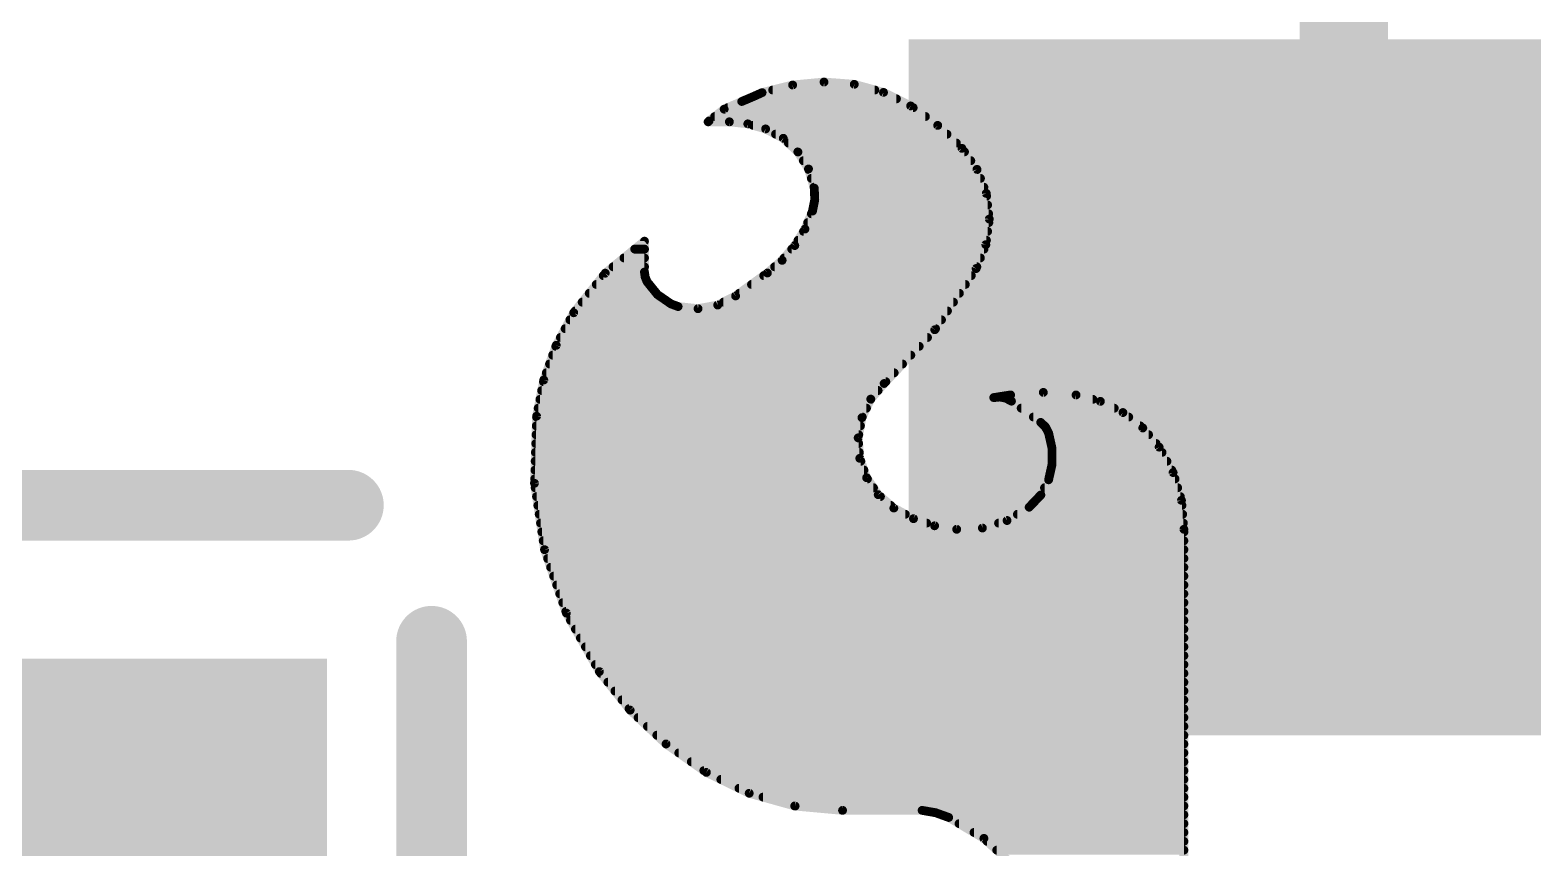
# Model space of a CAD drawing. Extents: x -90 to 26, y -1 to 33.
# Drawn here: x 11.827 to 16.143, y 17.456 to 19.806 of the extents above; entities that cross this region are included whole.
import ezdxf

# ---------------------------------------------------------------- set-up
doc = ezdxf.new("R2010")
doc.units = 0
for name, color, linetype in [('1', 12, 'CONTINUOUS'), ('21', 41, 'CONTINUOUS'), ('22', 40, 'CONTINUOUS')]:
    doc.layers.add(name, color=color, linetype=linetype)

# ---------------------------------------------------------------- blocks, each defined once
blk = doc.blocks.new('RECT')
blk.add_solid([(-0.5, -0.5), (0.5, -0.5), (-0.5, 0.5), (0.5, 0.5)])

msp = doc.modelspace()

# ---------------------------------------------------------------- linework, layer by layer
at = {"layer": '1', "const_width": 0.254}
for points in [[(15.6, 18.78), (15.6, 19.96)], [(15.6, 18.78), (17.288, 18.78)]]:
    msp.add_lwpolyline(points, dxfattribs=at)
at = {"layer": '1', "const_width": 0.127}
for points in [[(15.6, 18.8435, 1), (15.6, 18.7165)], [(15.5365, 18.78, 1), (15.6635, 18.78)]]:
    msp.add_lwpolyline(points, format="xyb", dxfattribs=at)
at = {"layer": '21', "const_width": 0.2032}
for points in [[(12.741, 18.441), (10.144, 18.441)], [(12.98, 16.85), (12.98, 18.05)], [(12.98, 16.85), (12.98, 18.05)]]:
    msp.add_lwpolyline(points, dxfattribs=at)
at = {"layer": '21', "const_width": 0.1016}
for points in [[(12.741, 18.3902, 1), (12.741, 18.4918)], [(13.0308, 18.05, 1), (12.9292, 18.05)], [(13.0308, 18.05, 1), (12.9292, 18.05)]]:
    msp.add_lwpolyline(points, format="xyb", dxfattribs=at)
at = {"layer": '22', "const_width": 0.0254}
for points in [[(13.9294, 19.6266), (14.0172, 19.6486)], [(13.9598, 19.6342), (14.2531, 19.6342)], [(14.0172, 19.6486), (14.1072, 19.6571)], [(14.1072, 19.6571), (14.1941, 19.6505)], [(14.1941, 19.6505), (14.2781, 19.6273)], [(13.8205, 19.5791), (13.8709, 19.6012)], [(13.8709, 19.6012), (13.9065, 19.6164)], [(13.8887, 19.6088), (14.3153, 19.6088)], [(13.9065, 19.6164), (13.9294, 19.6266)], [(14.2781, 19.6273), (14.3561, 19.5885)], [(14.3561, 19.5885), (14.4338, 19.5325)], [(13.8354, 19.5428), (13.7744, 19.5428)], [(13.7744, 19.5428), (13.7745, 19.5428)], [(13.7745, 19.5428), (13.777, 19.5453)], [(13.777, 19.5453), (13.8205, 19.5791)], [(13.7933, 19.558), (14.3984, 19.558)], [(13.8303, 19.5834), (14.3632, 19.5834)], [(13.8883, 19.5369), (13.8354, 19.5428)], [(13.9395, 19.5224), (13.8883, 19.5369)], [(13.9034, 19.5326), (14.4336, 19.5326)], [(13.9903, 19.4954), (13.9395, 19.5224)], [(13.9681, 19.5072), (14.4605, 19.5072)], [(14.4338, 19.5325), (14.5034, 19.4666)], [(14.0323, 19.4562), (13.9903, 19.4954)], [(14.0048, 19.4818), (14.4873, 19.4818)], [(14.032, 19.4564), (14.5107, 19.4564)], [(14.0626, 19.4073), (14.0323, 19.4562)], [(14.5034, 19.4666), (14.5465, 19.4062)], [(14.0479, 19.431), (14.5288, 19.431)], [(14.0792, 19.3523), (14.0626, 19.4073)], [(14.0631, 19.4056), (14.5468, 19.4056)], [(14.0708, 19.3802), (14.5566, 19.3802)], [(14.5465, 19.4062), (14.5733, 19.337)], [(14.0784, 19.3548), (14.5664, 19.3548)], [(14.0806, 19.3189), (14.0792, 19.3523)], [(14.0802, 19.3294), (14.5742, 19.3294)], [(14.5733, 19.337), (14.5819, 19.2633)], [(14.0526, 19.2347), (14.0741, 19.2862)], [(14.0741, 19.2862), (14.0806, 19.3189)], [(14.0776, 19.304), (14.5771, 19.304)], [(14.0603, 19.2532), (14.5806, 19.2532)], [(14.0709, 19.2786), (14.5801, 19.2786)], [(14.5819, 19.2633), (14.572, 19.1898)], [(13.4789, 19.1078), (13.5915, 19.1999)], [(13.5915, 19.1999), (13.5915, 19.111)], [(14.0233, 19.1872), (14.0526, 19.2347)], [(14.0327, 19.2024), (14.5737, 19.2024)], [(14.0484, 19.2278), (14.5771, 19.2278)], [(13.5635, 19.177), (13.5915, 19.177)], [(13.987, 19.1448), (14.0233, 19.1872)], [(14.0146, 19.177), (14.5667, 19.177)], [(14.572, 19.1898), (14.544, 19.1211)], [(13.5014, 19.1262), (13.5915, 19.1262)], [(13.5325, 19.1516), (13.5915, 19.1516)], [(13.5915, 19.111), (13.5935, 19.0965)], [(13.9446, 19.1084), (13.987, 19.1448)], [(13.9653, 19.1262), (14.5461, 19.1262)], [(13.9928, 19.1516), (14.5564, 19.1516)], [(14.544, 19.1211), (14.4254, 18.9453)], [(13.3883, 18.9941), (13.4789, 19.1078)], [(13.4531, 19.0754), (13.6053, 19.0754)], [(13.4733, 19.1008), (13.5929, 19.1008)], [(13.5935, 19.0965), (13.5992, 19.083)], [(13.5992, 19.083), (13.6289, 19.0463)], [(13.8532, 19.0424), (13.9446, 19.1084)], [(13.8989, 19.0754), (14.5132, 19.0754)], [(13.9341, 19.1008), (14.5303, 19.1008)], [(13.4126, 19.0246), (13.6603, 19.0246)], [(13.4329, 19.05), (13.6259, 19.05)], [(13.6289, 19.0463), (13.6677, 19.0195)], [(13.8019, 19.0162), (13.8532, 19.0424)], [(13.8184, 19.0246), (14.4789, 19.0246)], [(13.8637, 19.05), (14.496, 19.05)], [(13.3382, 18.9007), (13.3883, 18.9941)], [(13.3924, 18.9992), (14.4618, 18.9992)], [(13.6677, 19.0195), (13.6881, 19.0119)], [(13.6881, 19.0119), (13.7453, 19.0058)], [(13.7453, 19.0058), (13.8019, 19.0162)], [(13.3638, 18.9484), (14.4275, 18.9484)], [(13.3774, 18.9738), (14.4446, 18.9738)], [(14.4254, 18.9453), (14.2799, 18.7909)], [(13.3024, 18.8009), (13.3382, 18.9007)], [(13.337, 18.8976), (14.3805, 18.8976)], [(13.3501, 18.923), (14.4044, 18.923)], [(13.3279, 18.8722), (14.3565, 18.8722)], [(13.3097, 18.8214), (14.3086, 18.8214)], [(13.3188, 18.8468), (14.3326, 18.8468)], [(13.2817, 18.6969), (13.3024, 18.8009)], [(13.2963, 18.7706), (14.2626, 18.7706)], [(13.3014, 18.796), (14.2847, 18.796)], [(14.2799, 18.7909), (14.2416, 18.746)], [(14.6431, 18.7579), (14.7371, 18.7653)], [(14.7371, 18.7653), (14.8311, 18.7579)], [(13.2913, 18.7452), (14.2412, 18.7452)], [(14.2416, 18.746), (14.2161, 18.6927)], [(14.5948, 18.7503), (14.6431, 18.7579)], [(14.6125, 18.752), (14.5948, 18.7503)], [(14.6299, 18.7485), (14.6125, 18.752)], [(14.6456, 18.7401), (14.6299, 18.7485)], [(14.6361, 18.7452), (14.8793, 18.7452)], [(14.7295, 18.6792), (14.6456, 18.7401)], [(14.8311, 18.7579), (14.901, 18.7395)], [(14.901, 18.7395), (14.9658, 18.7074)], [(13.2757, 18.5041), (13.2817, 18.6969)], [(13.2816, 18.6944), (14.217, 18.6944)], [(13.2863, 18.7198), (14.2291, 18.7198)], [(14.2161, 18.6927), (14.2054, 18.6346)], [(14.6736, 18.7198), (14.9408, 18.7198)], [(14.7086, 18.6944), (14.9825, 18.6944)], [(14.7433, 18.6658), (14.7295, 18.6792)], [(14.9658, 18.7074), (15.0228, 18.663)], [(13.28, 18.6436), (14.207, 18.6436)], [(13.2808, 18.669), (14.2118, 18.669)], [(14.74, 18.669), (15.0151, 18.669)], [(14.7523, 18.6487), (14.7433, 18.6658)], [(14.7622, 18.6042), (14.7523, 18.6487)], [(14.7534, 18.6436), (15.0394, 18.6436)], [(15.0228, 18.663), (15.0698, 18.608)], [(13.2784, 18.5928), (14.2086, 18.5928)], [(13.2792, 18.6182), (14.2066, 18.6182)], [(14.2054, 18.6346), (14.21, 18.5757)], [(14.7591, 18.6182), (15.0611, 18.6182)], [(14.7622, 18.5586), (14.7622, 18.6042)], [(14.7622, 18.5928), (15.0781, 18.5928)], [(15.0698, 18.608), (15.1099, 18.5348)], [(13.2776, 18.5674), (14.2129, 18.5674)], [(14.21, 18.5757), (14.2296, 18.52)], [(14.7523, 18.5141), (14.7622, 18.5586)], [(14.7622, 18.5674), (15.0921, 18.5674)], [(13.2761, 18.5166), (14.2319, 18.5166)], [(13.2769, 18.542), (14.2218, 18.542)], [(14.2296, 18.52), (14.263, 18.4713)], [(14.7301, 18.4706), (14.7523, 18.5141)], [(14.7529, 18.5166), (15.1154, 18.5166)], [(14.7585, 18.542), (15.106, 18.542)], [(15.1099, 18.5348), (15.1339, 18.4549)], [(13.3045, 18.3134), (13.2757, 18.5041)], [(13.2776, 18.4912), (14.2493, 18.4912)], [(13.2815, 18.4658), (14.2693, 18.4658)], [(14.263, 18.4713), (14.3078, 18.4328)], [(14.6964, 18.4353), (14.7301, 18.4706)], [(14.7254, 18.4658), (15.1307, 18.4658)], [(14.7406, 18.4912), (15.123, 18.4912)], [(13.2853, 18.4404), (14.2989, 18.4404)], [(14.3078, 18.4328), (14.3642, 18.4024)], [(14.633, 18.3971), (14.6964, 18.4353)], [(14.7013, 18.4404), (15.1352, 18.4404)], [(15.1339, 18.4549), (15.1409, 18.3718)], [(13.2892, 18.415), (14.3408, 18.415)], [(13.293, 18.3896), (14.4021, 18.3896)], [(14.3642, 18.4024), (14.4249, 18.3819)], [(14.4249, 18.3819), (14.4882, 18.3718)], [(14.5622, 18.3755), (14.633, 18.3971)], [(14.6085, 18.3896), (15.1394, 18.3896)], [(14.6627, 18.415), (15.1373, 18.415)], [(13.2968, 18.3642), (15.1409, 18.3642)], [(13.3007, 18.3388), (15.1409, 18.3388)], [(14.4882, 18.3718), (14.5622, 18.3755)], [(15.1409, 18.3718), (15.1409, 16.8554)], [(13.3673, 18.131), (13.3045, 18.3134)], [(13.3045, 18.3134), (15.1409, 18.3134)], [(13.3133, 18.288), (15.1409, 18.288)], [(13.322, 18.2626), (15.1409, 18.2626)], [(13.3308, 18.2372), (15.1409, 18.2372)], [(13.3395, 18.2118), (15.1409, 18.2118)], [(13.3482, 18.1864), (15.1409, 18.1864)], [(13.357, 18.161), (15.1409, 18.161)], [(13.3657, 18.1356), (15.1409, 18.1356)], [(13.462, 17.9629), (13.3673, 18.131)], [(13.379, 18.1102), (15.1409, 18.1102)], [(13.3933, 18.0848), (15.1409, 18.0848)], [(13.4076, 18.0594), (15.1409, 18.0594)], [(13.422, 18.034), (15.1409, 18.034)], [(13.4363, 18.0086), (15.1409, 18.0086)], [(13.4506, 17.9832), (15.1409, 17.9832)], [(13.5504, 17.8522), (13.462, 17.9629)], [(13.4661, 17.9578), (15.1409, 17.9578)], [(13.4864, 17.9324), (15.1409, 17.9324)], [(13.5067, 17.907), (15.1409, 17.907)], [(13.527, 17.8816), (15.1409, 17.8816)], [(13.5473, 17.8562), (15.1409, 17.8562)], [(13.6536, 17.755), (13.5504, 17.8522)], [(13.5732, 17.8308), (15.1409, 17.8308)], [(13.6001, 17.8054), (15.1409, 17.8054)], [(13.6271, 17.78), (15.1409, 17.78)], [(13.7693, 17.6733), (13.6536, 17.755)], [(13.6542, 17.7546), (15.1409, 17.7546)], [(13.6901, 17.7292), (15.1409, 17.7292)], [(13.7261, 17.7038), (15.1409, 17.7038)], [(13.7621, 17.6784), (15.1409, 17.6784)], [(13.8923, 17.6133), (13.7693, 17.6733)], [(13.8109, 17.653), (15.1409, 17.653)], [(13.863, 17.6276), (15.1409, 17.6276)], [(14.0242, 17.5765), (13.8923, 17.6133)], [(13.9321, 17.6022), (15.1409, 17.6022)], [(14.0231, 17.5768), (15.1409, 17.5768)], [(14.1605, 17.5641), (14.0242, 17.5765)], [(14.3891, 17.5641), (14.1605, 17.5641)], [(14.4281, 17.5573), (14.3891, 17.5641)], [(14.4653, 17.5438), (14.4281, 17.5573)], [(14.4443, 17.5514), (15.1409, 17.5514)], [(14.5665, 17.4836), (14.4653, 17.5438)], [(14.4952, 17.526), (15.1409, 17.526)], [(14.538, 17.5006), (15.1409, 17.5006)], [(14.6533, 17.4041), (14.5665, 17.4836)], [(14.5757, 17.4752), (15.1409, 17.4752)], [(14.6034, 17.4498), (15.1409, 17.4498)]]:
    msp.add_lwpolyline(points, dxfattribs=at)
at = {"layer": '22', "const_width": 0.0127}
for points in [[(13.9598, 19.6406, 1), (13.9598, 19.6278)], [(14.0165, 19.6549, 1), (14.0178, 19.6422)], [(14.0187, 19.6424, 1), (14.0156, 19.6547)], [(14.1077, 19.6634, 1), (14.1067, 19.6508)], [(14.1078, 19.6508, 1), (14.1066, 19.6634)], [(14.1958, 19.6566, 1), (14.1924, 19.6444)], [(14.1936, 19.6441, 1), (14.1946, 19.6568)], [(14.2531, 19.6278, 1), (14.2531, 19.6406)], [(13.8684, 19.607, 1), (13.8734, 19.5954)], [(13.8734, 19.5954, 1), (13.8684, 19.607)], [(13.8887, 19.6152, 1), (13.8887, 19.6025)], [(13.9039, 19.6222, 1), (13.9091, 19.6106)], [(13.909, 19.6106, 1), (13.904, 19.6222)], [(13.9279, 19.6328, 1), (13.9309, 19.6204)], [(13.932, 19.6208, 1), (13.9268, 19.6324)], [(14.2809, 19.633, 1), (14.2753, 19.6216)], [(14.2764, 19.6212, 1), (14.2798, 19.6334)], [(14.3153, 19.6025, 1), (14.3153, 19.6152)], [(14.3598, 19.5937, 1), (14.3524, 19.5833)], [(14.3533, 19.5828, 1), (14.3589, 19.5942)], [(13.7744, 19.5492, 1), (13.7744, 19.5364)], [(13.7744, 19.5492, 1), (13.7744, 19.5364)], [(13.7731, 19.5503, 1), (13.7809, 19.5403)], [(13.7815, 19.5408, 1), (13.7725, 19.5498)], [(13.7745, 19.5364, 1), (13.7745, 19.5492)], [(13.7933, 19.5644, 1), (13.7933, 19.5516)], [(13.8179, 19.5849, 1), (13.823, 19.5733)], [(13.8244, 19.5741, 1), (13.8166, 19.5841)], [(13.8303, 19.5898, 1), (13.8303, 19.577)], [(13.8361, 19.5491, 1), (13.8347, 19.5365)], [(13.8354, 19.5364, 1), (13.8354, 19.5492)], [(14.3632, 19.577, 1), (14.3632, 19.5898)], [(14.3984, 19.5516, 1), (14.3984, 19.5644)], [(13.77, 19.5473, 1), (13.779, 19.5383)], [(13.89, 19.543, 1), (13.8866, 19.5308)], [(13.8876, 19.5306, 1), (13.889, 19.5432)], [(13.9034, 19.539, 1), (13.9034, 19.5263)], [(13.9425, 19.528, 1), (13.9365, 19.5168)], [(13.9378, 19.5163, 1), (13.9412, 19.5285)], [(13.9681, 19.5136, 1), (13.9681, 19.5008)], [(14.4382, 19.5371, 1), (14.4294, 19.5278)], [(14.4301, 19.5273, 1), (14.4375, 19.5376)], [(14.4336, 19.5263, 1), (14.4336, 19.539)], [(14.4605, 19.5008, 1), (14.4605, 19.5136)], [(13.9946, 19.5001, 1), (13.9859, 19.4908)], [(13.9873, 19.4898, 1), (13.9932, 19.501)], [(14.0048, 19.4882, 1), (14.0048, 19.4754)], [(14.032, 19.4628, 1), (14.032, 19.4501)], [(14.0376, 19.4595, 1), (14.0269, 19.4528)], [(14.4873, 19.4754, 1), (14.4873, 19.4882)], [(14.5086, 19.4703, 1), (14.4982, 19.4629)], [(14.499, 19.462, 1), (14.5078, 19.4712)], [(14.5107, 19.4501, 1), (14.5107, 19.4628)], [(14.0279, 19.4515, 1), (14.0366, 19.4608)], [(14.0479, 19.4374, 1), (14.0479, 19.4246)], [(14.5288, 19.4246, 1), (14.5288, 19.4374)], [(14.0687, 19.4092, 1), (14.0565, 19.4055)], [(14.0631, 19.412, 1), (14.0631, 19.3992)], [(14.0572, 19.404, 1), (14.068, 19.4107)], [(14.0708, 19.3866, 1), (14.0708, 19.3739)], [(14.5525, 19.4085, 1), (14.5406, 19.4039)], [(14.5414, 19.4025, 1), (14.5517, 19.4099)], [(14.5468, 19.3992, 1), (14.5468, 19.412)], [(14.5566, 19.3739, 1), (14.5566, 19.3866)], [(14.0784, 19.3612, 1), (14.0784, 19.3484)], [(14.0855, 19.3526, 1), (14.0729, 19.352)], [(14.0731, 19.3505, 1), (14.0853, 19.3541)], [(14.0802, 19.3358, 1), (14.0802, 19.323)], [(14.5664, 19.3484, 1), (14.5664, 19.3612)], [(14.5796, 19.3378, 1), (14.567, 19.3363)], [(14.5673, 19.3347, 1), (14.5792, 19.3393)], [(14.5742, 19.323, 1), (14.5742, 19.3358)], [(14.08, 19.2838, 1), (14.0682, 19.2886)], [(14.0776, 19.3104, 1), (14.0776, 19.2977)], [(14.0743, 19.3187, 1), (14.087, 19.3192)], [(14.0868, 19.3177, 1), (14.0744, 19.3202)], [(14.5771, 19.2977, 1), (14.5771, 19.3104)], [(14.0603, 19.2596, 1), (14.0603, 19.2468)], [(14.0709, 19.285, 1), (14.0709, 19.2722)], [(14.0679, 19.2874, 1), (14.0803, 19.285)], [(14.5882, 19.2625, 1), (14.5756, 19.2642)], [(14.5756, 19.2626, 1), (14.5882, 19.2641)], [(14.5801, 19.2722, 1), (14.5801, 19.285)], [(14.5806, 19.2468, 1), (14.5806, 19.2596)], [(13.5978, 19.1999, 1), (13.5852, 19.1999)], [(13.5955, 19.195, 1), (13.5875, 19.2048)], [(14.0327, 19.2088, 1), (14.0327, 19.196)], [(14.0484, 19.2342, 1), (14.0484, 19.2215)], [(14.0468, 19.2371, 1), (14.0585, 19.2322)], [(14.058, 19.2314, 1), (14.0472, 19.238)], [(14.5737, 19.196, 1), (14.5737, 19.2088)], [(14.5771, 19.2215, 1), (14.5771, 19.2342)], [(13.5635, 19.1834, 1), (13.5635, 19.1706)], [(13.5915, 19.1706, 1), (13.5915, 19.1834)], [(14.0146, 19.1834, 1), (14.0146, 19.1706)], [(14.0179, 19.1905, 1), (14.0287, 19.1839)], [(14.0281, 19.1831, 1), (14.0185, 19.1913)], [(14.5657, 19.1907, 1), (14.5783, 19.189)], [(14.5778, 19.1874, 1), (14.5661, 19.1922)], [(14.5667, 19.1706, 1), (14.5667, 19.1834)], [(13.5014, 19.1326, 1), (13.5014, 19.1198)], [(13.5325, 19.158, 1), (13.5325, 19.1453)], [(13.5978, 19.1119, 1), (13.5852, 19.1101)], [(13.5915, 19.1453, 1), (13.5915, 19.158)], [(13.5915, 19.1198, 1), (13.5915, 19.1326)], [(13.9653, 19.1326, 1), (13.9653, 19.1198)], [(13.9821, 19.1489, 1), (13.9918, 19.1407)], [(13.9911, 19.14, 1), (13.9828, 19.1496)], [(13.9928, 19.158, 1), (13.9928, 19.1453)], [(14.5381, 19.1235, 1), (14.5499, 19.1187)], [(14.5493, 19.1175, 1), (14.5387, 19.1247)], [(14.5461, 19.1198, 1), (14.5461, 19.1326)], [(14.5564, 19.1453, 1), (14.5564, 19.158)], [(13.4531, 19.0818, 1), (13.4531, 19.0691)], [(13.4733, 19.1072, 1), (13.4733, 19.0944)], [(13.4749, 19.1127, 1), (13.483, 19.1029)], [(13.4839, 19.1039, 1), (13.474, 19.1118)], [(13.5852, 19.111, 1), (13.5978, 19.111)], [(13.5993, 19.099, 1), (13.5876, 19.094)], [(13.5872, 19.0956, 1), (13.5998, 19.0973)], [(13.6041, 19.087, 1), (13.5943, 19.079)], [(13.5929, 19.0944, 1), (13.5929, 19.1072)], [(13.5934, 19.0805, 1), (13.605, 19.0855)], [(13.6053, 19.0691, 1), (13.6053, 19.0818)], [(13.8989, 19.0818, 1), (13.8989, 19.0691)], [(13.9341, 19.1072, 1), (13.9341, 19.0944)], [(13.9405, 19.1132, 1), (13.9487, 19.1036)], [(13.9483, 19.1033, 1), (13.9409, 19.1135)], [(14.5132, 19.0691, 1), (14.5132, 19.0818)], [(14.5303, 19.0944, 1), (14.5303, 19.1072)], [(13.4126, 19.031, 1), (13.4126, 19.0182)], [(13.4329, 19.0564, 1), (13.4329, 19.0436)], [(13.6325, 19.0515, 1), (13.6253, 19.0411)], [(13.6239, 19.0423, 1), (13.6338, 19.0503)], [(13.6259, 19.0436, 1), (13.6259, 19.0564)], [(13.6603, 19.0182, 1), (13.6603, 19.031)], [(13.8184, 19.031, 1), (13.8184, 19.0182)], [(13.8495, 19.0475, 1), (13.8569, 19.0373)], [(13.8561, 19.0367, 1), (13.8503, 19.0481)], [(13.8637, 19.0564, 1), (13.8637, 19.0436)], [(14.4789, 19.0182, 1), (14.4789, 19.031)], [(14.496, 19.0436, 1), (14.496, 19.0564)], [(13.3833, 18.9981, 1), (13.3933, 18.9901)], [(13.3939, 18.9911, 1), (13.3827, 18.9971)], [(13.3924, 19.0056, 1), (13.3924, 18.9929)], [(13.6699, 19.0255, 1), (13.6655, 19.0135)], [(13.6641, 19.0143, 1), (13.6713, 19.0247)], [(13.6888, 19.0182, 1), (13.6874, 19.0056)], [(13.6859, 19.0059, 1), (13.6903, 19.0179)], [(13.7442, 19.012, 1), (13.7465, 18.9995)], [(13.7447, 18.9994, 1), (13.746, 19.0121)], [(13.799, 19.0219, 1), (13.8048, 19.0106)], [(13.8031, 19.01, 1), (13.8008, 19.0225)], [(14.4618, 18.9929, 1), (14.4618, 19.0056)], [(13.3638, 18.9548, 1), (13.3638, 18.942)], [(13.3774, 18.9802, 1), (13.3774, 18.9674)], [(14.4201, 18.9488, 1), (14.4306, 18.9417)], [(14.43, 18.9409, 1), (14.4208, 18.9496)], [(14.4275, 18.942, 1), (14.4275, 18.9548)], [(14.4446, 18.9674, 1), (14.4446, 18.9802)], [(13.337, 18.904, 1), (13.337, 18.8912)], [(13.3326, 18.9037, 1), (13.3438, 18.8977)], [(13.3441, 18.8985, 1), (13.3322, 18.9028)], [(13.3501, 18.9294, 1), (13.3501, 18.9167)], [(14.3805, 18.8912, 1), (14.3805, 18.904)], [(14.4044, 18.9167, 1), (14.4044, 18.9294)], [(13.3279, 18.8786, 1), (13.3279, 18.8658)], [(14.3565, 18.8658, 1), (14.3565, 18.8786)], [(13.3097, 18.8278, 1), (13.3097, 18.815)], [(13.3188, 18.8532, 1), (13.3188, 18.8405)], [(14.3086, 18.815, 1), (14.3086, 18.8278)], [(14.3326, 18.8405, 1), (14.3326, 18.8532)], [(13.2963, 18.777, 1), (13.2963, 18.7643)], [(13.3014, 18.8024, 1), (13.3014, 18.7896)], [(13.3086, 18.7996, 1), (13.2961, 18.8021)], [(13.2964, 18.803, 1), (13.3083, 18.7987)], [(14.2626, 18.7643, 1), (14.2626, 18.777)], [(14.2753, 18.7953, 1), (14.2845, 18.7865)], [(14.2847, 18.7868, 1), (14.2751, 18.795)], [(14.2847, 18.7896, 1), (14.2847, 18.8024)], [(14.7376, 18.7716, 1), (14.7366, 18.7589)], [(14.7376, 18.7589, 1), (14.7366, 18.7716)], [(13.2913, 18.7516, 1), (13.2913, 18.7388)], [(14.2367, 18.7501, 1), (14.2464, 18.7418)], [(14.2473, 18.7432, 1), (14.2358, 18.7487)], [(14.2412, 18.7388, 1), (14.2412, 18.7516)], [(14.5938, 18.7566, 1), (14.5958, 18.744)], [(14.5942, 18.7566, 1), (14.5954, 18.744)], [(14.6138, 18.7582, 1), (14.6112, 18.7458)], [(14.6131, 18.7457, 1), (14.6119, 18.7583)], [(14.6329, 18.7541, 1), (14.6269, 18.7429)], [(14.6287, 18.7423, 1), (14.6312, 18.7547)], [(14.6361, 18.7516, 1), (14.6361, 18.7388)], [(14.6426, 18.7642, 1), (14.6436, 18.7516)], [(14.6493, 18.7452, 1), (14.6419, 18.735)], [(14.6441, 18.7516, 1), (14.6421, 18.7642)], [(14.6426, 18.7345, 1), (14.6486, 18.7457)], [(14.8327, 18.764, 1), (14.8295, 18.7518)], [(14.8306, 18.7516, 1), (14.8316, 18.7642)], [(14.8793, 18.7388, 1), (14.8793, 18.7516)], [(14.9038, 18.7452, 1), (14.8982, 18.7338)], [(14.8994, 18.7333, 1), (14.9026, 18.7456)], [(13.2816, 18.7008, 1), (13.2816, 18.6881)], [(13.2755, 18.6981, 1), (13.2879, 18.6957)], [(13.288, 18.6967, 1), (13.2754, 18.6971)], [(13.2863, 18.7262, 1), (13.2863, 18.7134)], [(14.2104, 18.6954, 1), (14.2219, 18.6899)], [(14.2224, 18.6915, 1), (14.2099, 18.6938)], [(14.217, 18.6881, 1), (14.217, 18.7008)], [(14.2291, 18.7134, 1), (14.2291, 18.7262)], [(14.6736, 18.7262, 1), (14.6736, 18.7134)], [(14.7086, 18.7008, 1), (14.7086, 18.6881)], [(14.7339, 18.6837, 1), (14.7251, 18.6747)], [(14.9408, 18.7134, 1), (14.9408, 18.7262)], [(14.9697, 18.7124, 1), (14.9619, 18.7024)], [(14.963, 18.7017, 1), (14.9686, 18.7131)], [(14.9825, 18.6881, 1), (14.9825, 18.7008)], [(13.28, 18.65, 1), (13.28, 18.6372)], [(13.2808, 18.6754, 1), (13.2808, 18.6626)], [(14.207, 18.6372, 1), (14.207, 18.65)], [(14.2118, 18.6626, 1), (14.2118, 18.6754)], [(14.7258, 18.6741, 1), (14.7332, 18.6843)], [(14.74, 18.6754, 1), (14.74, 18.6626)], [(14.7489, 18.6687, 1), (14.7377, 18.6628)], [(14.7389, 18.6612, 1), (14.7477, 18.6703)], [(14.7585, 18.6501, 1), (14.7461, 18.6473)], [(14.7467, 18.6457, 1), (14.7579, 18.6517)], [(14.7534, 18.65, 1), (14.7534, 18.6372)], [(15.0151, 18.6626, 1), (15.0151, 18.6754)], [(15.0277, 18.6671, 1), (15.018, 18.6589)], [(15.0189, 18.658, 1), (15.0267, 18.668)], [(15.0394, 18.6372, 1), (15.0394, 18.65)], [(13.2784, 18.5992, 1), (13.2784, 18.5864)], [(13.2792, 18.6246, 1), (13.2792, 18.6119)], [(14.2117, 18.6351, 1), (14.199, 18.6341)], [(14.1991, 18.6357, 1), (14.2116, 18.6334)], [(14.2066, 18.6119, 1), (14.2066, 18.6246)], [(14.2086, 18.5864, 1), (14.2086, 18.5992)], [(14.7591, 18.6246, 1), (14.7591, 18.6119)], [(14.7622, 18.5992, 1), (14.7622, 18.5864)], [(14.7686, 18.6042, 1), (14.7559, 18.6042)], [(14.756, 18.6028, 1), (14.7684, 18.6056)], [(15.0611, 18.6119, 1), (15.0611, 18.6246)], [(15.0754, 18.6111, 1), (15.0642, 18.6049)], [(15.065, 18.6039, 1), (15.0746, 18.6121)], [(15.0781, 18.5864, 1), (15.0781, 18.5992)], [(13.2776, 18.5738, 1), (13.2776, 18.561)], [(14.2036, 18.5752, 1), (14.2163, 18.5762)], [(14.2159, 18.5778, 1), (14.204, 18.5736)], [(14.2129, 18.561, 1), (14.2129, 18.5738)], [(14.7622, 18.5738, 1), (14.7622, 18.561)], [(14.7559, 18.5586, 1), (14.7686, 18.5586)], [(14.7684, 18.5572, 1), (14.756, 18.56)], [(15.0921, 18.561, 1), (15.0921, 18.5738)], [(13.2761, 18.523, 1), (13.2761, 18.5102)], [(13.2769, 18.5484, 1), (13.2769, 18.5357)], [(14.2218, 18.5357, 1), (14.2218, 18.5484)], [(14.2348, 18.5236, 1), (14.2244, 18.5164)], [(14.2236, 18.5179, 1), (14.2356, 18.5221)], [(14.2319, 18.5102, 1), (14.2319, 18.523)], [(14.7461, 18.5155, 1), (14.7585, 18.5127)], [(14.7529, 18.523, 1), (14.7529, 18.5102)], [(14.758, 18.5112, 1), (14.7466, 18.517)], [(14.7585, 18.5484, 1), (14.7585, 18.5357)], [(15.116, 18.5367, 1), (15.1038, 18.533)], [(15.1043, 18.5318, 1), (15.1155, 18.5379)], [(15.106, 18.5357, 1), (15.106, 18.5484)], [(15.1154, 18.5102, 1), (15.1154, 18.523)], [(13.2693, 18.5043, 1), (13.282, 18.5039)], [(13.2819, 18.505, 1), (13.2694, 18.5031)], [(13.2776, 18.4976, 1), (13.2776, 18.4848)], [(13.2815, 18.4722, 1), (13.2815, 18.4595)], [(14.2493, 18.4848, 1), (14.2493, 18.4976)], [(14.2671, 18.4761, 1), (14.2588, 18.4664)], [(14.2577, 18.4677, 1), (14.2682, 18.4748)], [(14.2693, 18.4595, 1), (14.2693, 18.4722)], [(14.7254, 18.4722, 1), (14.7254, 18.4595)], [(14.7244, 18.4735, 1), (14.7357, 18.4678)], [(14.7347, 18.4663, 1), (14.7255, 18.475)], [(14.7406, 18.4976, 1), (14.7406, 18.4848)], [(15.123, 18.4848, 1), (15.123, 18.4976)], [(15.1307, 18.4595, 1), (15.1307, 18.4722)], [(13.2853, 18.4468, 1), (13.2853, 18.434)], [(14.2989, 18.434, 1), (14.2989, 18.4468)], [(14.3108, 18.4384, 1), (14.3048, 18.4272)], [(14.3037, 18.428, 1), (14.3119, 18.4376)], [(14.6918, 18.4397, 1), (14.701, 18.4309)], [(14.6997, 18.4299, 1), (14.6931, 18.4407)], [(14.7013, 18.4468, 1), (14.7013, 18.434)], [(15.1403, 18.4555, 1), (15.1276, 18.4544)], [(15.1279, 18.4531, 1), (15.14, 18.4568)], [(15.1352, 18.434, 1), (15.1352, 18.4468)], [(13.2892, 18.4214, 1), (13.2892, 18.4086)], [(13.293, 18.396, 1), (13.293, 18.3833)], [(14.3408, 18.4086, 1), (14.3408, 18.4214)], [(14.3662, 18.4084, 1), (14.3622, 18.3964)], [(14.3612, 18.3968, 1), (14.3672, 18.408)], [(14.4021, 18.3833, 1), (14.4021, 18.396)], [(14.4259, 18.3881, 1), (14.4239, 18.3756)], [(14.4229, 18.3759, 1), (14.4269, 18.3879)], [(14.6085, 18.396, 1), (14.6085, 18.3833)], [(14.6297, 18.4025, 1), (14.6363, 18.3916)], [(14.6348, 18.391, 1), (14.6311, 18.4032)], [(14.6627, 18.4214, 1), (14.6627, 18.4086)], [(15.1373, 18.4086, 1), (15.1373, 18.4214)], [(15.1394, 18.3833, 1), (15.1394, 18.396)], [(13.2968, 18.3706, 1), (13.2968, 18.3578)], [(13.3007, 18.3452, 1), (13.3007, 18.3325)], [(14.4879, 18.3781, 1), (14.4885, 18.3655)], [(14.4872, 18.3655, 1), (14.4892, 18.3781)], [(14.5603, 18.3815, 1), (14.564, 18.3694)], [(14.5625, 18.3691, 1), (14.5618, 18.3818)], [(15.1472, 18.3718, 1), (15.1346, 18.3718)], [(15.1346, 18.3713, 1), (15.1472, 18.3723)], [(15.1409, 18.3578, 1), (15.1409, 18.3706)], [(15.1409, 18.3325, 1), (15.1409, 18.3452)], [(13.3045, 18.3198, 1), (13.3045, 18.3071)], [(13.3105, 18.3154, 1), (13.2985, 18.3113)], [(13.2982, 18.3124, 1), (13.3108, 18.3143)], [(15.1409, 18.3071, 1), (15.1409, 18.3198)], [(13.3133, 18.2944, 1), (13.3133, 18.2816)], [(13.322, 18.269, 1), (13.322, 18.2563)], [(15.1409, 18.2816, 1), (15.1409, 18.2944)], [(15.1409, 18.2563, 1), (15.1409, 18.269)], [(13.3308, 18.2436, 1), (13.3308, 18.2309)], [(13.3395, 18.2182, 1), (13.3395, 18.2054)], [(15.1409, 18.2309, 1), (15.1409, 18.2436)], [(15.1409, 18.2054, 1), (15.1409, 18.2182)], [(13.3482, 18.1928, 1), (13.3482, 18.1801)], [(13.357, 18.1674, 1), (13.357, 18.1547)], [(15.1409, 18.1801, 1), (15.1409, 18.1928)], [(15.1409, 18.1547, 1), (15.1409, 18.1674)], [(13.3657, 18.142, 1), (13.3657, 18.1292)], [(13.3729, 18.1341, 1), (13.3618, 18.1279)], [(13.3613, 18.1289, 1), (13.3733, 18.133)], [(15.1409, 18.1292, 1), (15.1409, 18.142)], [(13.379, 18.1166, 1), (13.379, 18.1039)], [(13.3933, 18.0912, 1), (13.3933, 18.0785)], [(15.1409, 18.1039, 1), (15.1409, 18.1166)], [(15.1409, 18.0785, 1), (15.1409, 18.0912)], [(13.4076, 18.0658, 1), (13.4076, 18.053)], [(13.422, 18.0404, 1), (13.422, 18.0277)], [(15.1409, 18.053, 1), (15.1409, 18.0658)], [(15.1409, 18.0277, 1), (15.1409, 18.0404)], [(13.4363, 18.015, 1), (13.4363, 18.0023)], [(15.1409, 18.0023, 1), (15.1409, 18.015)], [(13.4506, 17.9896, 1), (13.4506, 17.9768)], [(13.467, 17.9669, 1), (13.457, 17.9589)], [(13.4565, 17.9598, 1), (13.4675, 17.966)], [(13.4661, 17.9642, 1), (13.4661, 17.9515)], [(15.1409, 17.9768, 1), (15.1409, 17.9896)], [(15.1409, 17.9515, 1), (15.1409, 17.9642)], [(13.4864, 17.9388, 1), (13.4864, 17.9261)], [(13.5067, 17.9134, 1), (13.5067, 17.9006)], [(15.1409, 17.9261, 1), (15.1409, 17.9388)], [(15.1409, 17.9006, 1), (15.1409, 17.9134)], [(13.527, 17.888, 1), (13.527, 17.8753)], [(15.1409, 17.8753, 1), (15.1409, 17.888)], [(13.5473, 17.8626, 1), (13.5473, 17.8498)], [(13.5548, 17.8568, 1), (13.5461, 17.8476)], [(13.5455, 17.8482, 1), (13.5554, 17.8562)], [(13.5732, 17.8372, 1), (13.5732, 17.8244)], [(15.1409, 17.8498, 1), (15.1409, 17.8626)], [(15.1409, 17.8244, 1), (15.1409, 17.8372)], [(13.6001, 17.8118, 1), (13.6001, 17.7991)], [(13.6271, 17.7864, 1), (13.6271, 17.7736)], [(15.1409, 17.7991, 1), (15.1409, 17.8118)], [(15.1409, 17.7736, 1), (15.1409, 17.7864)], [(13.6572, 17.7602, 1), (13.6499, 17.7498)], [(13.6542, 17.761, 1), (13.6542, 17.7482)], [(13.6492, 17.7504, 1), (13.6579, 17.7597)], [(13.6901, 17.7356, 1), (13.6901, 17.7229)], [(15.1409, 17.7482, 1), (15.1409, 17.761)], [(15.1409, 17.7229, 1), (15.1409, 17.7356)], [(13.7261, 17.7102, 1), (13.7261, 17.6974)], [(15.1409, 17.6974, 1), (15.1409, 17.7102)], [(13.7621, 17.6848, 1), (13.7621, 17.672)], [(13.7721, 17.679, 1), (13.7665, 17.6676)], [(13.7656, 17.6681, 1), (13.773, 17.6785)], [(13.8109, 17.6594, 1), (13.8109, 17.6467)], [(15.1409, 17.672, 1), (15.1409, 17.6848)], [(15.1409, 17.6467, 1), (15.1409, 17.6594)], [(13.863, 17.634, 1), (13.863, 17.6212)], [(13.894, 17.6194, 1), (13.8906, 17.6072)], [(13.8896, 17.6076, 1), (13.8951, 17.619)], [(13.9321, 17.6086, 1), (13.9321, 17.5958)], [(15.1409, 17.6212, 1), (15.1409, 17.634)], [(15.1409, 17.5958, 1), (15.1409, 17.6086)], [(14.0231, 17.5832, 1), (14.0231, 17.5705)], [(14.0248, 17.5828, 1), (14.0236, 17.5702)], [(14.0225, 17.5704, 1), (14.0259, 17.5826)], [(14.1605, 17.5705, 1), (14.1605, 17.5577)], [(14.1599, 17.5578, 1), (14.1611, 17.5704)], [(14.3902, 17.5704, 1), (14.388, 17.5578)], [(14.3891, 17.5577, 1), (14.3891, 17.5705)], [(14.4302, 17.5632, 1), (14.4259, 17.5513)], [(14.427, 17.551, 1), (14.4292, 17.5635)], [(15.1409, 17.5705, 1), (15.1409, 17.5832)], [(14.4443, 17.5578, 1), (14.4443, 17.545)], [(14.4685, 17.5493, 1), (14.4621, 17.5383)], [(14.4631, 17.5378, 1), (14.4675, 17.5498)], [(14.4952, 17.5324, 1), (14.4952, 17.5196)], [(15.1409, 17.545, 1), (15.1409, 17.5578)], [(15.1409, 17.5196, 1), (15.1409, 17.5324)], [(14.538, 17.507, 1), (14.538, 17.4943)], [(14.5708, 17.4883, 1), (14.5622, 17.4789)], [(14.5632, 17.4782, 1), (14.5697, 17.4891)], [(14.5757, 17.4816, 1), (14.5757, 17.4688)], [(15.1409, 17.4943, 1), (15.1409, 17.507)], [(15.1409, 17.4688, 1), (15.1409, 17.4816)], [(14.6034, 17.4562, 1), (14.6034, 17.4434)], [(15.1409, 17.4434, 1), (15.1409, 17.4562)]]:
    msp.add_lwpolyline(points, format="xyb", dxfattribs=at)

# ---------------------------------------------------------------- block references
at = {"layer": '1', "xscale": 2, "yscale": 2.5, "rotation": 270}
msp.add_blockref('RECT', (15.6, 18.78), dxfattribs=at)
at = {"layer": '1', "xscale": 2.5, "yscale": 1.2}
msp.add_blockref('RECT', (11.43, 17.4), dxfattribs=at)

doc.saveas('drawing.dxf')
